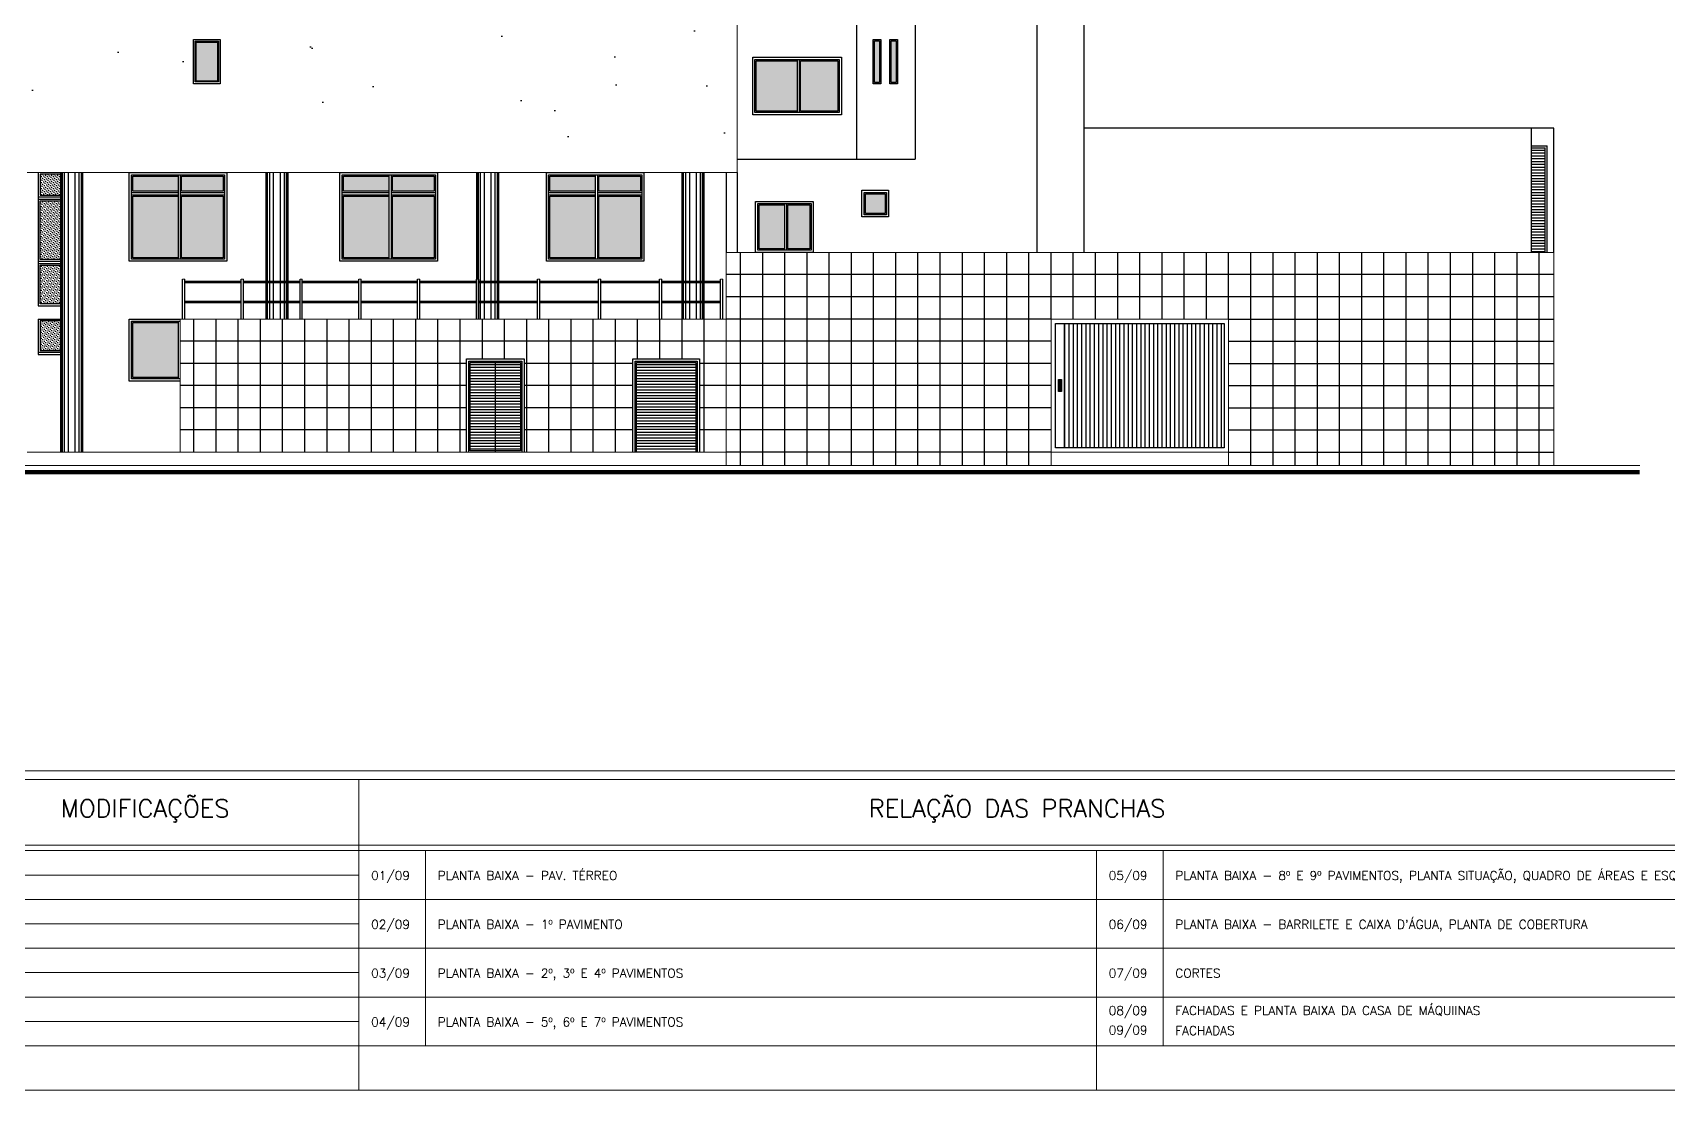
# Model space of a CAD drawing. Header units: millimetres. Extents: x 521 to 1055, y 261 to 520.
# Drawn here: x 860.25 to 897.08, y 348.6 to 372.43 of the extents above; entities that cross this region are included whole.
import ezdxf

# ---------------------------------------------------------------- set-up
doc = ezdxf.new("R2010")
doc.units = ezdxf.units.MM
doc.linetypes.add('CONTINU', pattern=[0])
doc.layers.add('0.1', color=8, linetype='Continuous', lineweight=13)
doc.styles.add('80X50', font='romans.shx')
doc.styles.add('ROMANS', font='romans')
pattern_1 = [(0, (-0.031634, -4.296744), (2e-17, 0.0635), [])]

msp = doc.modelspace()

# ---------------------------------------------------------------- hatches: boundary and pattern name
at = {"layer": '0.1', "linetype": 'CONTINU', "lineweight": -2}
h = msp.add_hatch(dxfattribs=at)
h.set_pattern_fill('AR-SAND', color=8, scale=0.1, angle=315, style=0)
h.set_pattern_definition([(352.5, (-0.0316, -4.2967), (3.347535, 3.573813), [0, -3.8608, 0, -4.318, 0, -4.1275]), (322.5, (-0.0316, -4.297), (8.24733, 1.89011), [0, -2.0828, 0, -3.4798, 0, -1.3335]), (282.5, (-2.2408, -2.0876), (5.603323, -5.582998), [0, -1.27, 0, -4.572, 0, -5.969]), (272.5, (-2.241, -2.0876), (6.97551, -3.82281), [0, -0.635, 0, -2.9972, 0, -3.429])])
h.paths.add_polyline_path([(876.12066, 397.17771), (860.12066, 397.17771), (860.12066, 369.27771), (876.12066, 369.27771)])
h.paths.add_polyline_path([(864.47066, 384.47771), (863.87066, 384.47771), (863.87066, 385.47771), (864.47066, 385.47771)], flags=16)
h.paths.add_polyline_path([(864.43066, 384.51771), (863.91066, 384.51771), (863.91066, 385.43771), (864.43066, 385.43771)], flags=0)
h.paths.add_polyline_path([(864.47066, 382.17771), (864.47066, 381.17771), (863.87066, 381.17771), (863.87066, 382.17771)], flags=16)
h.paths.add_polyline_path([(864.43066, 382.13771), (864.43066, 381.21771), (863.91066, 381.21771), (863.91066, 382.13771)], flags=0)
h.paths.add_polyline_path([(864.47066, 387.77771), (863.87066, 387.77771), (863.87066, 388.77771), (864.47066, 388.77771)], flags=16)
h.paths.add_polyline_path([(864.43066, 387.81771), (863.91066, 387.81771), (863.91066, 388.73771), (864.43066, 388.73771)], flags=0)
h.paths.add_polyline_path([(864.47066, 378.87771), (864.47066, 377.87771), (863.87066, 377.87771), (863.87066, 378.87771)], flags=16)
h.paths.add_polyline_path([(864.43066, 378.83771), (864.43066, 377.91771), (863.91066, 377.91771), (863.91066, 378.83771)], flags=0)
h.paths.add_polyline_path([(864.47066, 391.07771), (863.87066, 391.07771), (863.87066, 392.07771), (864.47066, 392.07771)], flags=16)
h.paths.add_polyline_path([(864.43066, 391.11771), (863.91066, 391.11771), (863.91066, 392.03771), (864.43066, 392.03771)], flags=0)
h.paths.add_polyline_path([(864.47066, 375.57771), (864.47066, 374.57771), (863.87066, 374.57771), (863.87066, 375.57771)], flags=16)
h.paths.add_polyline_path([(864.43066, 375.53771), (864.43066, 374.61771), (863.91066, 374.61771), (863.91066, 375.53771)], flags=0)
h.paths.add_polyline_path([(864.47066, 394.37771), (863.87066, 394.37771), (863.87066, 395.37771), (864.47066, 395.37771)], flags=16)
h.paths.add_polyline_path([(864.43066, 394.41771), (863.91066, 394.41771), (863.91066, 395.33771), (864.43066, 395.33771)], flags=0)
h.paths.add_polyline_path([(864.47066, 372.27771), (864.47066, 371.27771), (863.87066, 371.27771), (863.87066, 372.27771)], flags=16)
h.paths.add_polyline_path([(864.43066, 372.23771), (864.43066, 371.31771), (863.91066, 371.31771), (863.91066, 372.23771)], flags=0)
h = msp.add_hatch(color=9, dxfattribs=at)
h.paths.add_polyline_path([(864.41066, 388.71771), (863.93066, 388.71771), (863.93066, 387.83771), (864.41066, 387.83771)])
h.paths.add_polyline_path([(864.41066, 385.41771), (863.93066, 385.41771), (863.93066, 384.53771), (864.41066, 384.53771)])
h.paths.add_polyline_path([(864.41066, 382.11771), (863.93066, 382.11771), (863.93066, 381.23771), (864.41066, 381.23771)])
h.paths.add_polyline_path([(864.41066, 378.81771), (863.93066, 378.81771), (863.93066, 377.93771), (864.41066, 377.93771)])
h.paths.add_polyline_path([(864.41066, 375.51771), (863.93066, 375.51771), (863.93066, 374.63771), (864.41066, 374.63771)])
h.paths.add_polyline_path([(863.93066, 371.33771), (864.41066, 371.33771), (864.41066, 372.21771), (863.93066, 372.21771)])
h = msp.add_hatch(color=9, dxfattribs=at)
h.paths.add_polyline_path([(877.18562, 368.54771), (876.61562, 368.54771), (876.61562, 367.55771), (877.18562, 367.55771)])
h.paths.add_polyline_path([(877.75562, 368.54771), (877.26562, 368.54771), (877.26562, 367.55771), (877.75562, 367.55771)])
h.paths.add_polyline_path([(879.45251, 368.79771), (879.01251, 368.79771), (879.01251, 368.35771), (879.45251, 368.35771)])
h.paths.add_polyline_path([(877.47066, 371.79771), (876.55066, 371.79771), (876.55066, 370.65771), (877.47066, 370.65771)])
h.paths.add_polyline_path([(878.39066, 371.79771), (877.55066, 371.79771), (877.55066, 370.65771), (878.39066, 370.65771)])
h.paths.add_polyline_path([(879.32927, 372.24771), (879.21426, 372.24771), (879.21426, 371.30771), (879.32927, 371.30771)])
h.paths.add_polyline_path([(879.70264, 372.24771), (879.58762, 372.24771), (879.58762, 371.30771), (879.70264, 371.30771)])
h = msp.add_hatch(dxfattribs=at)
h.set_pattern_fill('ANSI31', color=8, scale=0.02, angle=315, style=0)
h.set_pattern_definition(pattern_1)
h.paths.add_polyline_path([(894.33066, 369.83771), (894.02066, 369.83771), (894.02066, 367.47771), (894.33066, 367.47771)])
h = msp.add_hatch(color=9, dxfattribs=at)
h.paths.add_polyline_path([(854.86579, 364.00771), (855.80579, 364.00771), (855.80579, 365.44771), (854.86579, 365.44771)])
h.paths.add_polyline_path([(855.86579, 364.00771), (856.80579, 364.00771), (856.80579, 365.44771), (855.86579, 365.44771)])
h.paths.add_polyline_path([(857.80579, 365.44771), (856.86579, 365.44771), (856.86579, 364.00771), (857.80579, 364.00771)])
h.paths.add_polyline_path([(858.80579, 365.44771), (857.86579, 365.44771), (857.86579, 364.00771), (858.80579, 364.00771)])
h.paths.add_polyline_path([(862.50066, 364.65771), (863.52066, 364.65771), (863.52066, 365.89771), (862.50066, 365.89771)])
h.paths.add_polyline_path([(863.52066, 368.74771), (862.50066, 368.74771), (862.50066, 367.35771), (863.52066, 367.35771)])
h.paths.add_polyline_path([(863.60066, 367.35771), (864.54066, 367.35771), (864.54066, 368.74771), (863.60066, 368.74771)])
h.paths.add_polyline_path([(864.54066, 368.85771), (864.54066, 369.19771), (863.60066, 369.19771), (863.60066, 368.85771)])
h.paths.add_polyline_path([(862.50066, 369.19771), (862.50066, 368.85771), (863.52066, 368.85771), (863.52066, 369.19771)])
h.paths.add_polyline_path([(868.27066, 368.85771), (868.27066, 369.19771), (867.25066, 369.19771), (867.25066, 368.85771)])
h.paths.add_polyline_path([(869.29066, 368.85771), (869.29066, 369.19771), (868.35066, 369.19771), (868.35066, 368.85771)])
h.paths.add_polyline_path([(869.29066, 368.74771), (868.35066, 368.74771), (868.35066, 367.35771), (869.29066, 367.35771)])
h.paths.add_polyline_path([(868.27066, 368.74771), (867.25066, 368.74771), (867.25066, 367.35771), (868.27066, 367.35771)])
h.paths.add_polyline_path([(871.90066, 367.35771), (872.92066, 367.35771), (872.92066, 368.74771), (871.90066, 368.74771)])
h.paths.add_polyline_path([(873.94066, 368.74771), (873.00066, 368.74771), (873.00066, 367.35771), (873.94066, 367.35771)])
h.paths.add_polyline_path([(873.00066, 369.19771), (873.00066, 368.85771), (873.94066, 368.85771), (873.94066, 369.19771)])
h.paths.add_polyline_path([(872.92066, 368.85771), (872.92066, 369.19771), (871.90066, 369.19771), (871.90066, 368.85771)])
h = msp.add_hatch(dxfattribs=at)
h.set_pattern_fill('DOTS', color=8, scale=0.03, angle=315, style=0)
h.set_pattern_definition([(315, (-0.031634, -4.296744), (0.0505139407, 0.0168379802), [0, -0.047625])])
h.paths.add_polyline_path([(860.87066, 365.93771), (860.41066, 365.93771), (860.41066, 365.26771), (860.87066, 365.26771)])
h.paths.add_polyline_path([(860.87066, 367.18771), (860.41066, 367.18771), (860.41066, 366.31771), (860.87066, 366.31771)])
h.paths.add_polyline_path([(860.41066, 367.31771), (860.87066, 367.31771), (860.87066, 368.63771), (860.41066, 368.63771)])
h.paths.add_polyline_path([(860.41066, 369.23771), (860.41066, 368.76771), (860.87066, 368.76771), (860.87066, 369.23771)])
h = msp.add_hatch(dxfattribs=at)
h.set_pattern_fill('ANSI31', color=8, scale=0.03, angle=45, style=0, double=1)
h.set_pattern_definition([(90, (-0.03163, -4.29674), (-0.09525, 2e-17), [])])
h.paths.add_polyline_path([(883.49566, 365.87771), (883.49566, 363.07771), (887.09566, 363.07771), (887.09566, 365.87771)])
h = msp.add_hatch(dxfattribs=at)
h.set_pattern_fill('ANSI31', color=8, scale=0.02, angle=315, style=0)
h.set_pattern_definition(pattern_1)
h.paths.add_polyline_path([(871.24066, 364.99771), (870.67066, 364.99771), (870.67066, 363.00771), (871.24066, 363.00771)])
h.paths.add_polyline_path([(870.67066, 364.99771), (870.10066, 364.99771), (870.10066, 363.00771), (870.67066, 363.00771)])
h = msp.add_hatch(dxfattribs=at)
h.set_pattern_fill('ANSI31', color=8, scale=0.02, angle=315, style=0)
h.set_pattern_definition(pattern_1)
h.paths.add_polyline_path([(875.19066, 364.99771), (873.85066, 364.99771), (873.85066, 362.97771), (875.19066, 362.97771)])
msp.add_hatch(color=8, dxfattribs=at).paths.add_polyline_path([(883.42687, 364.61173), (883.36496, 364.61173), (883.36496, 364.34369), (883.42687, 364.34369)])

# ---------------------------------------------------------------- linework, layer by layer
at = {"layer": '0.1', "color": 254, "linetype": 'CONTINU', "lineweight": -2}
for p, q in [((878.82066, 369.57771), (878.82068, 401.57753)), ((880.1303, 401.57771), (880.13303, 369.57771)), ((876.12066, 369.57771), (880.13303, 369.57771))]:
    msp.add_line(p, q, dxfattribs=at)
at = {"layer": '0.1', "color": 8, "linetype": 'CONTINU', "lineweight": -2}
for p, q in [((882.87066, 401.57771), (882.87339, 367.47771)), ((883.93066, 401.57771), (883.93339, 367.47771)), ((877.47066, 371.82771), (877.47066, 370.62771)), ((877.52066, 371.82771), (877.52066, 370.62771)), ((894.02066, 370.27771), (883.93339, 370.27771)), ((894.52066, 370.27771), (894.02066, 370.27771)), ((894.02066, 367.47771), (894.02066, 370.27771)), ((894.52066, 367.47771), (894.52066, 370.27771)), ((894.02066, 369.87771), (894.37066, 369.87771)), ((894.02066, 369.83771), (894.33066, 369.83771)), ((894.33066, 367.47771), (894.33066, 369.83771)), ((894.37066, 367.47771), (894.37066, 369.87771)), ((860.37066, 369.27771), (860.37066, 366.27771)), ((860.87066, 369.27771), (860.87066, 362.97771)), ((860.8819, 369.27771), (860.8819, 362.97771)), ((860.90625, 369.27771), (860.90625, 362.97771)), ((860.95682, 369.27771), (860.95682, 362.97771)), ((861.04298, 369.27771), (861.04298, 362.97771)), ((861.19834, 369.27771), (861.19834, 362.97771)), ((861.2845, 369.27771), (861.2845, 362.97771)), ((861.33507, 369.27771), (861.33507, 362.97771)), ((861.35942, 369.27771), (861.35942, 362.97771)), ((861.37066, 369.27771), (861.37066, 362.97771)), ((863.52066, 369.22771), (863.52066, 367.32771)), ((863.57066, 369.22771), (863.57066, 367.32771)), ((865.49566, 369.27771), (865.49566, 366.82771)), ((865.5069, 369.27771), (865.5069, 366.82771)), ((865.53125, 369.27771), (865.53125, 366.82771)), ((865.58182, 369.27771), (865.58182, 366.82771)), ((865.66798, 369.27771), (865.66798, 366.82771)), ((865.82334, 369.27771), (865.82334, 366.82771)), ((865.9095, 369.27771), (865.9095, 366.82771)), ((865.96007, 369.27771), (865.96007, 366.82771)), ((865.98442, 369.27771), (865.98442, 366.82771)), ((865.99566, 369.27771), (865.99566, 366.82771)), ((868.27066, 369.22771), (868.27066, 367.32771)), ((868.32066, 369.22771), (868.32066, 367.32771)), ((870.24566, 369.27771), (870.24566, 365.97771)), ((870.2569, 369.27771), (870.2569, 366.87771)), ((870.28125, 369.27771), (870.28125, 366.87771)), ((870.33182, 369.27771), (870.33182, 366.82771)), ((870.41798, 369.27771), (870.41798, 366.82771)), ((870.57334, 369.27771), (870.57334, 366.82771)), ((870.6595, 369.27771), (870.6595, 366.82771)), ((870.71007, 369.27771), (870.71007, 366.82771)), ((870.73442, 369.27771), (870.73442, 366.82771)), ((870.74566, 369.27771), (870.74566, 366.82771)), ((872.92066, 369.22771), (872.92066, 367.32771)), ((872.97066, 369.22771), (872.97066, 367.32771)), ((874.87066, 369.27771), (874.87066, 366.82771)), ((874.8819, 369.27771), (874.8819, 366.82771)), ((874.90625, 369.27771), (874.90625, 366.82771)), ((874.95682, 369.27771), (874.95682, 366.82771)), ((875.04298, 369.27771), (875.04298, 366.82771)), ((875.19834, 369.27771), (875.19834, 366.82771)), ((875.2845, 369.27771), (875.2845, 366.82771)), ((875.33507, 369.27771), (875.33507, 366.82771)), ((875.35942, 369.27771), (875.35942, 366.82771)), ((875.37066, 369.27771), (875.37066, 366.82771)), ((875.87066, 369.27771), (875.87066, 367.47771)), ((876.12066, 369.27771), (876.12066, 367.47771)), ((860.37066, 368.72771), (860.87066, 368.72771)), ((862.47066, 368.82771), (863.52066, 368.82771)), ((862.47066, 368.77771), (863.52066, 368.77771)), ((863.57066, 368.82771), (864.57066, 368.82771)), ((863.57066, 368.77771), (864.57066, 368.77771)), ((867.22066, 368.82771), (868.27066, 368.82771)), ((867.22066, 368.77771), (868.27066, 368.77771)), ((868.32066, 368.82771), (869.32066, 368.82771)), ((868.32066, 368.77771), (869.32066, 368.77771)), ((871.87066, 368.82771), (872.92066, 368.82771)), ((871.87066, 368.77771), (872.92066, 368.77771)), ((872.97066, 368.82771), (873.97066, 368.82771)), ((872.97066, 368.77771), (873.97066, 368.77771)), ((860.37066, 368.67771), (860.87066, 368.67771)), ((877.18562, 368.57771), (877.18562, 367.52771)), ((877.23562, 368.57771), (877.23562, 367.52771)), ((860.37066, 367.27771), (860.87066, 367.27771)), ((876.19566, 362.67771), (876.19566, 367.47771)), ((876.69566, 362.67771), (876.69566, 367.47771)), ((877.19566, 362.67771), (877.19566, 367.47771)), ((877.69566, 362.67771), (877.69566, 367.47771)), ((878.19566, 362.67771), (878.19566, 367.47771)), ((878.69566, 362.67771), (878.69566, 367.47771)), ((879.19566, 362.67771), (879.19566, 367.47771)), ((879.69566, 362.67771), (879.69566, 367.47771)), ((880.19566, 362.67771), (880.19566, 367.47771)), ((880.69566, 362.67771), (880.69566, 367.47771)), ((881.19566, 362.67771), (881.19566, 367.47771)), ((881.69566, 362.67771), (881.69566, 367.47771)), ((882.19566, 362.67771), (882.19566, 367.47771)), ((882.69566, 362.67771), (882.69566, 367.47771)), ((883.19566, 365.97771), (883.19566, 367.47771)), ((883.69566, 365.97771), (883.69566, 367.47771)), ((884.19566, 365.97771), (884.19566, 367.47771)), ((884.69566, 365.97771), (884.69566, 367.47771)), ((885.19566, 365.97771), (885.19566, 367.47771)), ((885.69566, 365.97771), (885.69566, 367.47771)), ((886.19566, 365.97771), (886.19566, 367.47771)), ((886.69566, 365.97771), (886.69566, 367.47771)), ((887.19566, 365.97771), (887.19566, 367.47771)), ((887.69566, 362.67771), (887.69566, 367.47771)), ((888.19566, 362.67771), (888.19566, 367.47771)), ((888.69566, 362.67771), (888.69566, 367.47771)), ((889.19566, 362.67771), (889.19566, 367.47771)), ((889.69566, 362.67771), (889.69566, 367.47771)), ((890.19566, 362.67771), (890.19566, 367.47771)), ((890.69566, 362.67771), (890.69566, 367.47771)), ((891.19566, 362.67771), (891.19566, 367.47771)), ((891.69566, 362.67771), (891.69566, 367.47771)), ((892.19566, 362.67771), (892.19566, 367.47771)), ((892.69566, 362.67771), (892.69566, 367.47771)), ((893.19566, 362.67771), (893.19566, 367.47771)), ((893.69566, 362.67771), (893.69566, 367.47771)), ((894.19566, 362.67771), (894.19566, 367.47771)), ((860.37066, 367.22771), (860.87066, 367.22771)), ((894.52066, 366.97771), (875.87066, 366.97771)), ((863.62066, 365.97771), (863.62066, 366.87771)), ((863.67066, 365.97771), (863.67066, 366.87771)), ((863.67066, 366.82771), (864.94566, 366.82771)), ((863.67066, 366.79771), (864.94566, 366.79771)), ((864.94566, 365.97771), (864.94566, 366.87771)), ((864.99566, 365.97771), (864.99566, 366.87771)), ((864.99566, 366.82771), (866.27066, 366.82771)), ((864.99566, 366.79771), (866.27066, 366.79771)), ((865.49566, 366.79771), (865.49566, 366.37771)), ((865.5069, 366.79771), (865.5069, 366.37771)), ((865.53125, 366.79771), (865.53125, 366.37771)), ((865.58182, 366.79771), (865.58182, 366.37771)), ((865.66798, 366.79771), (865.66798, 366.37771)), ((865.82334, 366.79771), (865.82334, 366.37771)), ((865.9095, 366.79771), (865.9095, 366.37771)), ((865.96007, 366.79771), (865.96007, 366.37771)), ((865.98442, 366.79771), (865.98442, 366.37771)), ((865.99566, 366.79771), (865.99566, 366.37771)), ((866.27066, 365.97771), (866.27066, 366.87771)), ((866.32066, 365.97771), (866.32066, 366.87771)), ((866.32066, 366.82771), (867.59566, 366.82771)), ((866.32066, 366.79771), (867.59566, 366.79771)), ((867.59566, 365.97771), (867.59566, 366.87771)), ((867.64566, 365.97771), (867.64566, 366.87771)), ((867.64566, 366.82771), (868.92066, 366.82771)), ((867.64566, 366.79771), (868.92066, 366.79771)), ((868.92066, 365.97771), (868.92066, 366.87771)), ((868.97066, 365.97771), (868.97066, 366.87771)), ((868.97066, 366.82771), (870.24566, 366.82771)), ((868.97066, 366.79771), (870.24566, 366.79771)), ((870.24566, 365.97771), (870.24566, 366.87771)), ((870.29566, 365.97771), (870.29566, 366.87771)), ((870.29566, 366.82771), (871.62066, 366.82771)), ((870.29566, 366.79771), (871.62066, 366.79771)), ((870.33182, 366.79771), (870.33182, 366.37771)), ((870.41798, 366.79771), (870.41798, 366.37771)), ((870.57334, 366.79771), (870.57334, 366.37771)), ((870.6595, 366.79771), (870.6595, 366.37771)), ((870.71007, 366.79771), (870.71007, 366.37771)), ((870.73442, 366.79771), (870.73442, 366.37771)), ((870.74566, 366.79771), (870.74566, 366.37771)), ((871.62066, 365.97771), (871.62066, 366.87771)), ((871.67066, 365.97771), (871.67066, 366.87771)), ((871.67066, 366.82771), (872.99566, 366.82771)), ((871.67066, 366.79771), (872.99566, 366.79771)), ((872.99566, 365.97771), (872.99566, 366.87771)), ((873.04566, 365.97771), (873.04566, 366.87771)), ((873.04566, 366.82771), (874.37066, 366.82771)), ((873.04566, 366.79771), (874.37066, 366.79771)), ((874.37066, 365.97771), (874.37066, 366.87771)), ((874.42066, 365.97771), (874.42066, 366.87771)), ((874.42066, 366.82771), (875.74566, 366.82771)), ((874.42066, 366.79771), (875.74566, 366.79771)), ((874.87066, 366.79771), (874.87066, 366.37771)), ((874.8819, 366.79771), (874.8819, 366.37771)), ((874.90625, 366.79771), (874.90625, 366.37771)), ((874.95682, 366.79771), (874.95682, 366.37771)), ((875.04298, 366.79771), (875.04298, 366.37771)), ((875.19834, 366.79771), (875.19834, 366.37771)), ((875.2845, 366.79771), (875.2845, 366.37771)), ((875.33507, 366.79771), (875.33507, 366.37771)), ((875.35942, 366.79771), (875.35942, 366.37771)), ((875.37066, 366.79771), (875.37066, 366.37771)), ((875.74566, 365.97771), (875.74566, 366.87771)), ((875.79566, 365.97771), (875.79566, 366.87771)), ((860.37066, 366.27771), (860.87066, 366.27771)), ((863.67066, 366.37771), (864.94566, 366.37771)), ((863.67066, 366.34771), (864.94566, 366.34771)), ((864.99566, 366.37771), (866.27066, 366.37771)), ((864.99566, 366.34771), (866.27066, 366.34771)), ((865.49566, 366.34771), (865.49566, 365.97771)), ((865.5069, 366.34771), (865.5069, 365.97771)), ((865.53125, 366.34771), (865.53125, 365.97771)), ((865.58182, 366.34771), (865.58182, 365.97771)), ((865.66798, 366.34771), (865.66798, 365.97771)), ((865.82334, 366.34771), (865.82334, 365.97771)), ((865.9095, 366.34771), (865.9095, 365.97771)), ((865.96007, 366.34771), (865.96007, 365.97771)), ((865.98442, 366.34771), (865.98442, 365.97771)), ((865.99566, 366.34771), (865.99566, 365.97771)), ((866.32066, 366.37771), (867.59566, 366.37771)), ((866.32066, 366.34771), (867.59566, 366.34771)), ((867.64566, 366.37771), (868.92066, 366.37771)), ((867.64566, 366.34771), (868.92066, 366.34771)), ((868.97066, 366.37771), (870.24566, 366.37771)), ((868.97066, 366.34771), (870.24566, 366.34771)), ((870.29566, 366.37771), (871.62066, 366.37771)), ((870.29566, 366.34771), (871.62066, 366.34771)), ((870.33182, 366.34771), (870.33182, 365.97771)), ((870.41798, 366.34771), (870.41798, 365.97771)), ((870.57334, 366.34771), (870.57334, 365.97771)), ((870.6595, 366.34771), (870.6595, 365.97771)), ((870.71007, 366.34771), (870.71007, 365.97771)), ((870.73442, 366.34771), (870.73442, 365.97771)), ((870.74566, 366.34771), (870.74566, 365.97771)), ((871.67066, 366.37771), (872.99566, 366.37771)), ((871.67066, 366.34771), (872.99566, 366.34771)), ((873.04566, 366.37771), (874.37066, 366.37771)), ((873.04566, 366.34771), (874.37066, 366.34771)), ((874.42066, 366.37771), (875.74566, 366.37771)), ((874.42066, 366.34771), (875.74566, 366.34771)), ((874.87066, 366.34771), (874.87066, 365.97771)), ((874.8819, 366.34771), (874.8819, 365.97771)), ((874.90625, 366.34771), (874.90625, 365.97771)), ((874.95682, 366.34771), (874.95682, 365.97771)), ((875.04298, 366.34771), (875.04298, 365.97771)), ((875.19834, 366.34771), (875.19834, 365.97771)), ((875.2845, 366.34771), (875.2845, 365.97771)), ((875.33507, 366.34771), (875.33507, 365.97771)), ((875.35942, 366.34771), (875.35942, 365.97771)), ((875.37066, 366.34771), (875.37066, 365.97771)), ((894.52066, 366.47771), (875.87066, 366.47771)), ((860.37066, 365.97771), (860.87066, 365.97771)), ((860.37066, 365.97771), (860.37066, 365.17771)), ((863.52066, 365.92771), (863.52066, 364.62771)), ((863.87066, 365.97771), (863.87066, 362.97771)), ((864.37066, 365.97771), (864.37066, 362.97771)), ((864.87066, 365.97771), (864.87066, 362.97771)), ((865.37066, 365.97771), (865.37066, 362.97771)), ((865.87066, 365.97771), (865.87066, 362.97771)), ((866.37066, 365.97771), (866.37066, 362.97771)), ((866.87066, 365.97771), (866.87066, 362.97771)), ((867.37066, 365.97771), (867.37066, 362.97771)), ((867.87066, 365.97771), (867.87066, 362.97771)), ((868.37066, 365.97771), (868.37066, 362.97771)), ((868.87066, 365.97771), (868.87066, 362.97771)), ((869.37066, 365.97771), (869.37066, 362.97771)), ((869.87066, 365.97771), (869.87066, 362.97771)), ((870.37066, 365.97771), (870.37066, 365.07771)), ((870.87066, 365.97771), (870.87066, 365.07771)), ((871.37066, 365.97771), (871.37066, 362.97771)), ((871.87066, 365.97771), (871.87066, 362.97771)), ((872.37066, 365.97771), (872.37066, 362.97771)), ((872.87066, 365.97771), (872.87066, 362.97771)), ((873.37066, 365.97771), (873.37066, 362.97771)), ((873.87066, 365.97771), (873.87066, 365.07771)), ((874.37066, 365.97771), (874.37066, 365.07771)), ((874.87066, 365.97771), (874.87066, 365.07771)), ((875.37066, 365.97771), (875.37066, 362.97771)), ((883.19566, 365.97771), (875.87066, 365.97771)), ((883.49566, 363.07771), (883.49566, 365.87771)), ((887.19566, 365.97771), (894.52066, 365.97771)), ((883.19566, 365.47771), (863.57066, 365.47771)), ((887.19566, 365.47771), (894.52066, 365.47771)), ((860.37066, 365.22771), (860.87066, 365.22771)), ((860.37066, 365.17771), (860.87066, 365.17771)), ((870.02066, 364.97771), (863.57066, 364.97771)), ((870.67066, 365.02771), (870.67066, 362.97771)), ((873.77066, 364.97771), (871.32066, 364.97771)), ((883.19566, 364.97771), (875.27066, 364.97771)), ((887.19566, 364.97771), (894.52066, 364.97771)), ((870.02066, 364.47771), (863.57066, 364.47771)), ((873.77066, 364.47771), (871.32066, 364.47771)), ((883.19566, 364.47771), (875.27066, 364.47771)), ((887.19566, 364.47771), (894.52066, 364.47771)), ((870.02066, 363.97771), (863.57066, 363.97771)), ((873.77066, 363.97771), (871.32066, 363.97771)), ((883.19566, 363.97771), (875.27066, 363.97771)), ((887.19566, 363.97771), (894.52066, 363.97771)), ((870.02066, 363.47771), (863.57066, 363.47771)), ((873.77066, 363.47771), (871.32066, 363.47771)), ((883.19566, 363.47771), (875.27066, 363.47771)), ((887.19566, 363.47771), (894.52066, 363.47771)), ((883.19566, 362.97771), (875.87066, 362.97771)), ((887.19566, 362.97771), (894.52066, 362.97771))]:
    msp.add_line(p, q, dxfattribs=at)
at = {"layer": '0.1', "color": 7}
for p, q in [((876.12066, 397.17771), (876.12066, 369.27771)), ((860.12066, 369.27771), (876.12066, 369.27771)), ((875.87066, 367.47771), (875.87066, 362.67771)), ((875.87066, 367.47771), (894.52066, 367.47771)), ((894.52066, 367.47771), (894.52066, 362.67771)), ((863.57066, 365.97771), (875.87066, 365.97771)), ((863.57066, 365.97771), (863.57066, 362.97771)), ((883.19566, 365.97771), (883.19566, 362.67771)), ((883.19566, 365.97771), (887.19566, 365.97771)), ((887.19566, 365.97771), (887.19566, 362.67771)), ((860.12066, 362.97771), (875.87066, 362.97771)), ((883.19566, 362.97771), (887.19566, 362.97771)), ((804.779, 362.67771), (896.4599, 362.67771))]:
    msp.add_line(p, q, dxfattribs=at)
at = {"layer": '0.1', "color": 8}
for p, q in [((863.62066, 366.87771), (863.67066, 366.87771)), ((864.94566, 366.87771), (864.99566, 366.87771)), ((866.27066, 366.87771), (866.32066, 366.87771)), ((867.59566, 366.87771), (867.64566, 366.87771)), ((868.92066, 366.87771), (868.97066, 366.87771)), ((870.24566, 366.87771), (870.29566, 366.87771)), ((871.62066, 366.87771), (871.67066, 366.87771)), ((872.99566, 366.87771), (873.04566, 366.87771)), ((874.37066, 366.87771), (874.42066, 366.87771)), ((875.74566, 366.87771), (875.79566, 366.87771)), ((867.59668, 355.60294), (867.59668, 348.60294)), ((817.73668, 354.12294), (867.59668, 354.12294)), ((817.73668, 354.00294), (867.59668, 354.00294)), ((867.59668, 354.12294), (900.73668, 354.12294)), ((867.59668, 354.00294), (900.73668, 354.00294)), ((869.09668, 354.00294), (869.09668, 349.60294)), ((869.09668, 354.00294), (869.09668, 349.60294)), ((884.21668, 354.00294), (884.21668, 348.60294)), ((885.71668, 354.00294), (885.71668, 349.60294)), ((850.97668, 353.45294), (867.59668, 353.45294)), ((850.97668, 352.90294), (900.73668, 352.90294)), ((850.97668, 352.35294), (867.59668, 352.35294)), ((850.97668, 351.80294), (900.73668, 351.80294)), ((850.97668, 351.25294), (867.59668, 351.25294)), ((850.97668, 350.70294), (900.73668, 350.70294)), ((850.97668, 350.15294), (867.59668, 350.15294))]:
    msp.add_line(p, q, dxfattribs=at)
for points in [[(917.35668, 432.60294), (791.15229, 432.60294), (791.15229, 348.60294), (917.35668, 348.60294)], [(793.65229, 349.60294), (793.65229, 431.60294), (916.35668, 431.60294), (916.35668, 349.60294)]]:
    msp.add_lwpolyline(points, close=True, dxfattribs=at)
msp.add_lwpolyline([(900.53668, 430.40294, 0.41421356), (899.53668, 431.40294), (794.85229, 431.40294, 0.41421356), (793.85229, 430.40294), (793.85229, 356.80294, 0.41421356), (794.85229, 355.80294), (899.53668, 355.80294, 0.41421356), (900.53668, 356.80294)], format="xyb", close=True, dxfattribs=at)
at = {"layer": '0.1', "color": 8, "linetype": 'CONTINU', "lineweight": -2}
for points in [[(863.87066, 372.27771), (864.47066, 372.27771), (864.47066, 371.27771), (863.87066, 371.27771)], [(863.91066, 372.23771), (864.43066, 372.23771), (864.43066, 371.31771), (863.91066, 371.31771)], [(863.93066, 372.21771), (864.41066, 372.21771), (864.41066, 371.33771), (863.93066, 371.33771)], [(879.18426, 372.27771), (879.35927, 372.27771), (879.35927, 371.27771), (879.18426, 371.27771)], [(879.21426, 372.24771), (879.32927, 372.24771), (879.32927, 371.30771), (879.21426, 371.30771)], [(879.55762, 372.27771), (879.73264, 372.27771), (879.73264, 371.27771), (879.55762, 371.27771)], [(879.58762, 372.24771), (879.70264, 372.24771), (879.70264, 371.30771), (879.58762, 371.30771)], [(876.47066, 371.87771), (878.47066, 371.87771), (878.47066, 370.57771), (876.47066, 370.57771)], [(876.52066, 371.82771), (878.42066, 371.82771), (878.42066, 370.62771), (876.52066, 370.62771)], [(877.55066, 371.79771), (878.39066, 371.79771), (878.39066, 370.65771), (877.55066, 370.65771)], [(862.42066, 369.27771), (864.62066, 369.27771), (864.62066, 367.27771), (862.42066, 367.27771)], [(862.47066, 369.22771), (864.57066, 369.22771), (864.57066, 367.32771), (862.47066, 367.32771)], [(863.60066, 369.19771), (864.54066, 369.19771), (864.54066, 368.85771), (863.60066, 368.85771)], [(867.17066, 369.27771), (869.37066, 369.27771), (869.37066, 367.27771), (867.17066, 367.27771)], [(867.22066, 369.22771), (869.32066, 369.22771), (869.32066, 367.32771), (867.22066, 367.32771)], [(868.35066, 369.19771), (869.29066, 369.19771), (869.29066, 368.85771), (868.35066, 368.85771)], [(871.82066, 369.27771), (874.02066, 369.27771), (874.02066, 367.27771), (871.82066, 367.27771)], [(871.87066, 369.22771), (873.97066, 369.22771), (873.97066, 367.32771), (871.87066, 367.32771)], [(873.00066, 369.19771), (873.94066, 369.19771), (873.94066, 368.85771), (873.00066, 368.85771)], [(863.60066, 368.74771), (864.54066, 368.74771), (864.54066, 367.35771), (863.60066, 367.35771)], [(868.35066, 368.74771), (869.29066, 368.74771), (869.29066, 367.35771), (868.35066, 367.35771)], [(873.00066, 368.74771), (873.94066, 368.74771), (873.94066, 367.35771), (873.00066, 367.35771)], [(878.93251, 368.87771), (879.53251, 368.87771), (879.53251, 368.27771), (878.93251, 368.27771)], [(878.98251, 368.82771), (879.48251, 368.82771), (879.48251, 368.32771), (878.98251, 368.32771)], [(879.01251, 368.79771), (879.45251, 368.79771), (879.45251, 368.35771), (879.01251, 368.35771)], [(876.53562, 368.62771), (877.83562, 368.62771), (877.83562, 367.47771), (876.53562, 367.47771)], [(876.58562, 368.57771), (877.78562, 368.57771), (877.78562, 367.52771), (876.58562, 367.52771)], [(877.26562, 368.54771), (877.75562, 368.54771), (877.75562, 367.55771), (877.26562, 367.55771)], [(883.29566, 365.87771), (887.09566, 365.87771), (887.09566, 363.07771), (883.29566, 363.07771)], [(870.10066, 364.99771), (871.24066, 364.99771), (871.24066, 363.00771), (870.10066, 363.00771)], [(883.36496, 364.61173), (883.42687, 364.61173), (883.42687, 364.34369), (883.36496, 364.34369)]]:
    msp.add_lwpolyline(points, close=True, dxfattribs=at)
for points in [[(877.47066, 370.65771), (876.55066, 370.65771), (876.55066, 371.79771), (877.47066, 371.79771)], [(860.87066, 369.23771), (860.41066, 369.23771), (860.41066, 368.76771), (860.87066, 368.76771)], [(863.52066, 368.85771), (862.50066, 368.85771), (862.50066, 369.19771), (863.52066, 369.19771)], [(868.27066, 368.85771), (867.25066, 368.85771), (867.25066, 369.19771), (868.27066, 369.19771)], [(872.92066, 368.85771), (871.90066, 368.85771), (871.90066, 369.19771), (872.92066, 369.19771)], [(863.52066, 367.35771), (862.50066, 367.35771), (862.50066, 368.74771), (863.52066, 368.74771)], [(868.27066, 367.35771), (867.25066, 367.35771), (867.25066, 368.74771), (868.27066, 368.74771)], [(872.92066, 367.35771), (871.90066, 367.35771), (871.90066, 368.74771), (872.92066, 368.74771)], [(860.87066, 367.31771), (860.41066, 367.31771), (860.41066, 368.63771), (860.87066, 368.63771)], [(877.18562, 367.55771), (876.61562, 367.55771), (876.61562, 368.54771), (877.18562, 368.54771)], [(860.87066, 366.31771), (860.41066, 366.31771), (860.41066, 367.18771), (860.87066, 367.18771)], [(860.87066, 365.93771), (860.41066, 365.93771), (860.41066, 365.26771), (860.87066, 365.26771)], [(863.57066, 364.57771), (862.42066, 364.57771), (862.42066, 365.97771), (863.57066, 365.97771)], [(863.57066, 364.62771), (862.47066, 364.62771), (862.47066, 365.92771), (863.57066, 365.92771)], [(863.52066, 364.65771), (862.50066, 364.65771), (862.50066, 365.89771), (863.52066, 365.89771)], [(870.02066, 362.97771), (870.02066, 365.07771), (871.32066, 365.07771), (871.32066, 362.97771)], [(873.77066, 362.97771), (873.77066, 365.07771), (875.27066, 365.07771), (875.27066, 362.97771)], [(870.07066, 362.97771), (870.07066, 365.02771), (871.27066, 365.02771), (871.27066, 362.97771)], [(873.82066, 362.97771), (873.82066, 365.02771), (875.22066, 365.02771), (875.22066, 362.97771)], [(873.85066, 362.97771), (873.85066, 364.99771), (875.19066, 364.99771), (875.19066, 362.97771)]]:
    msp.add_lwpolyline(points, dxfattribs=at)
at = {"layer": '0.1', "color": 7, "const_width": 0.1}
msp.add_lwpolyline([(896.4599, 362.52771), (804.779, 362.52771)], dxfattribs=at)
at = {"layer": '0.1', "color": 8}
msp.add_lwpolyline([(793.65229, 355.60294), (916.35668, 355.60294)], dxfattribs=at)

# ---------------------------------------------------------------- texts
for s, height, style, p in [('MODIFICAÇÕES', 0.4, 'ROMANS', (860.87537, 354.75456)), ('RELAÇÃO DAS PRANCHAS', 0.4, 'ROMANS', (879.08609, 354.75456)), ('01/09', 0.2, '80X50', (867.87331, 353.34115)), ('PLANTA BAIXA - PAV. TÉRREO', 0.2, '80X50', (869.37331, 353.34115)), ('05/09', 0.2, '80X50', (884.49331, 353.34115)), ('PLANTA BAIXA - 8º E 9º PAVIMENTOS, PLANTA SITUAÇÃO, QUADRO DE ÁREAS E ESQUADRIAS', 0.2, '80X50', (885.99331, 353.34115)), ('02/09', 0.2, '80X50', (867.87331, 352.24115)), ('PLANTA BAIXA - 1º PAVIMENTO', 0.2, '80X50', (869.37331, 352.24115)), ('06/09', 0.2, '80X50', (884.49331, 352.24115)), ("PLANTA BAIXA - BARRILETE E CAIXA D'ÁGUA, PLANTA DE COBERTURA", 0.2, '80X50', (885.99331, 352.24115)), ('03/09', 0.2, '80X50', (867.87331, 351.14115)), ('PLANTA BAIXA - 2º, 3º E 4º PAVIMENTOS', 0.2, '80X50', (869.37331, 351.14115)), ('07/09', 0.2, '80X50', (884.49331, 351.14115)), ('CORTES', 0.2, '80X50', (885.99331, 351.14115)), ('08/09', 0.2, '80X50', (884.49331, 350.29785)), ('FACHADAS E PLANTA BAIXA DA CASA DE MÁQUIINAS', 0.2, '80X50', (885.99331, 350.29977)), ('04/09', 0.2, '80X50', (867.87331, 350.04115)), ('PLANTA BAIXA - 5º, 6º E 7º PAVIMENTOS', 0.2, '80X50', (869.37331, 350.04115)), ('09/09', 0.2, '80X50', (884.49331, 349.85876)), ('FACHADAS', 0.2, '80X50', (885.99331, 349.84763))]:
    msp.add_text(s, height=height, dxfattribs=dict(at, style=style)).set_placement(p)

doc.saveas('drawing.dxf')
